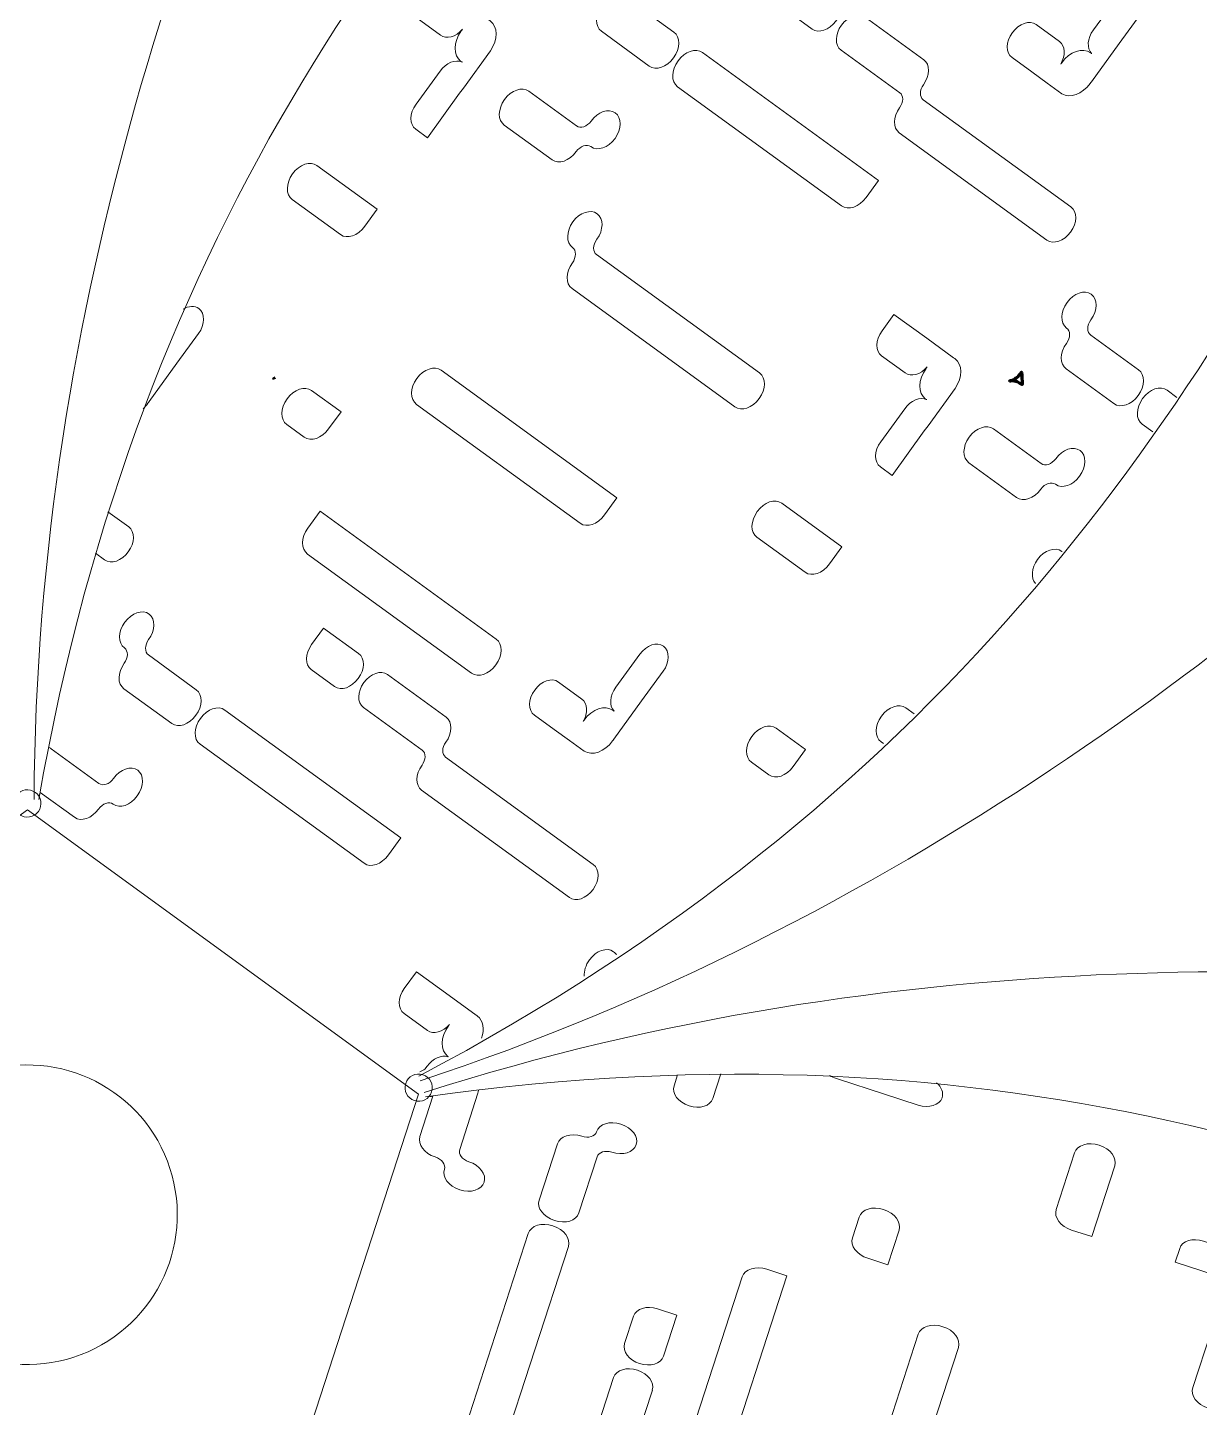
# Model space of a CAD drawing. Header units: inches. Extents: x 70 to 1671, y -1124 to -34.
# Drawn here: x 870.4 to 999.5, y -904.9 to -752.9 of the extents above; entities that cross this region are included whole.
import ezdxf

# ---------------------------------------------------------------- set-up
doc = ezdxf.new("R2010")
doc.units = ezdxf.units.IN
doc.header["$MEASUREMENT"] = 0
doc.layers.add('creasing lines + designs', color=7, linetype='Continuous')
doc.layers.add('red cutouts', color=7, linetype='Continuous')

# ---------------------------------------------------------------- blocks, each defined once
blk = doc.blocks.new('block 27')
at = {"layer": 'creasing lines + designs', "color": 3, "lineweight": 5}
for points, knots in [([(946.73, -868.16), (946.73, -868.16), (945.86, -870.86), (945.86, -870.86), (945.59, -871.7), (944.42, -872.06), (943.23, -871.67), (942.04, -871.29), (941.31, -870.31), (941.58, -869.47), (941.58, -869.47), (941.97, -868.26), (941.97, -868.26)], [0, 0, 0, 0, 1, 1, 1, 2, 2, 2, 3, 3, 3, 4, 4, 4, 4]), ([(970.51, -869.15), (971.04, -869.62), (971.29, -870.23), (971.11, -870.78), (970.84, -871.62), (969.67, -871.98), (968.48, -871.59), (968.48, -871.59), (964.64, -870.34), (964.64, -870.34), (964.64, -870.34), (964.64, -870.34), (964.64, -870.34), (964.64, -870.34), (959.69, -868.74), (959.69, -868.74), (959.61, -868.72), (959.53, -868.7), (959.46, -868.67), (959.19, -868.58), (958.95, -868.47), (958.72, -868.34)], [0, 0, 0, 0, 1, 1, 1, 2, 2, 2, 3, 3, 3, 4, 4, 4, 5, 5, 5, 6, 6, 6, 7, 7, 7, 7]), ([(920.04, -869.95), (920.03, -870.07), (920.01, -870.18), (919.98, -870.29), (919.98, -870.29), (917.97, -876.48), (917.97, -876.48), (917.8, -876.99), (918.25, -877.59), (918.98, -877.83), (920.19, -878.22), (920.94, -879.23), (920.66, -880.09), (920.39, -880.95), (919.19, -881.32), (917.97, -880.92), (916.76, -880.53), (916.01, -879.52), (916.29, -878.67), (916.45, -878.15), (916, -877.55), (915.28, -877.31), (914.06, -876.92), (913.31, -875.91), (913.59, -875.05), (913.59, -875.05), (915.03, -870.61), (915.03, -870.61), (914.92, -870.62), (914.8, -870.64), (914.69, -870.66)], [0, 0, 0, 0, 1, 1, 1, 2, 2, 2, 3, 3, 3, 4, 4, 4, 5, 5, 5, 6, 6, 6, 7, 7, 7, 8, 8, 8, 9, 9, 9, 10, 10, 10, 10]), ([(926.72, -882.06), (926.72, -882.06), (928.73, -875.87), (928.73, -875.87), (929.01, -875.01), (930.21, -874.64), (931.43, -875.03), (932.15, -875.27), (932.87, -875.05), (933.04, -874.53), (933.32, -873.67), (934.51, -873.3), (935.73, -873.7), (936.95, -874.09), (937.7, -875.09), (937.42, -875.95), (937.14, -876.81), (935.94, -877.18), (934.72, -876.79), (933.99, -876.55), (933.28, -876.78), (933.11, -877.29), (933.11, -877.29), (931.1, -883.48), (931.1, -883.48), (930.82, -884.34), (929.63, -884.71), (928.41, -884.31), (927.19, -883.92), (926.44, -882.92), (926.72, -882.06)], [0, 0, 0, 0, 1, 1, 1, 2, 2, 2, 3, 3, 3, 4, 4, 4, 5, 5, 5, 6, 6, 6, 7, 7, 7, 8, 8, 8, 9, 9, 9, 10, 10, 10, 10]), ([(983.68, -883.09), (983.68, -883.09), (985.71, -876.86), (985.71, -876.86), (985.99, -875.99), (987.19, -875.62), (988.42, -876.01), (989.64, -876.41), (990.4, -877.42), (990.12, -878.29), (990.12, -878.29), (987.59, -886.08), (987.59, -886.08), (987.59, -886.08), (985.38, -885.37), (985.38, -885.37), (984.15, -884.97), (983.4, -883.96), (983.68, -883.09)], [0, 0, 0, 0, 1, 1, 1, 2, 2, 2, 3, 3, 3, 4, 4, 4, 5, 5, 5, 6, 6, 6, 6]), ([(966.37, -885.37), (966.37, -885.37), (965.13, -889.19), (965.13, -889.19), (965.13, -889.19), (962.92, -888.47), (962.92, -888.47), (961.7, -888.07), (960.95, -887.06), (961.23, -886.2), (961.23, -886.2), (961.96, -883.94), (961.96, -883.94), (962.24, -883.07), (963.45, -882.7), (964.67, -883.1), (965.9, -883.5), (966.65, -884.51), (966.37, -885.37)], [0, 0, 0, 0, 1, 1, 1, 2, 2, 2, 3, 3, 3, 4, 4, 4, 5, 5, 5, 6, 6, 6, 6]), ([(1011.57, -882.94), (1011.57, -882.94), (1013.71, -883.63), (1013.71, -883.63), (1013.71, -883.63), (1012.34, -887.86), (1012.34, -887.86), (1012.34, -887.86), (1011.2, -891.36), (1011.2, -891.36), (1011.19, -891.42), (1011.18, -891.47), (1011.16, -891.52), (1010.84, -892.52), (1009.46, -892.97), (1008.05, -892.55), (1008.05, -892.55), (1008.04, -892.56), (1008.04, -892.56), (1008.04, -892.56), (1003.21, -891), (1003.21, -891), (1003.21, -891), (1002.53, -890.77), (1002.53, -890.77), (1002.53, -890.77), (996.79, -888.91), (996.79, -888.91), (996.79, -888.91), (997.28, -887.39), (997.28, -887.39), (997.55, -886.55), (998.73, -886.19), (999.91, -886.58), (999.91, -886.58), (1004.2, -887.97), (1004.2, -887.97), (1005.29, -888.32), (1005.99, -889.17), (1005.89, -889.96), (1005.89, -889.96), (1005.9, -889.96), (1005.9, -889.96), (1005.91, -889.91), (1005.91, -889.87), (1005.93, -889.82), (1006.26, -888.8), (1007.7, -888.36), (1009.15, -888.82), (1009.21, -888.85), (1009.27, -888.87), (1009.34, -888.89), (1009.34, -888.89), (1009.34, -888.89), (1009.34, -888.89), (1008.31, -888.45), (1007.7, -887.56), (1007.96, -886.78), (1007.96, -886.78), (1008.94, -883.75), (1008.94, -883.75), (1009.21, -882.91), (1010.38, -882.55), (1011.57, -882.94)], [0, 0, 0, 0, 1, 1, 1, 2, 2, 2, 3, 3, 3, 4, 4, 4, 5, 5, 5, 6, 6, 6, 7, 7, 7, 8, 8, 8, 9, 9, 9, 10, 10, 10, 11, 11, 11, 12, 12, 12, 13, 13, 13, 14, 14, 14, 15, 15, 15, 16, 16, 16, 17, 17, 17, 18, 18, 18, 19, 19, 19, 20, 20, 20, 21, 21, 21, 21]), ([(918.63, -906.96), (918.63, -906.96), (925.53, -885.73), (925.53, -885.73), (925.81, -884.86), (927.02, -884.49), (928.24, -884.89), (929.47, -885.28), (930.22, -886.29), (929.94, -887.16), (929.94, -887.16), (922.53, -909.95), (922.53, -909.95), (922.53, -909.95), (920.33, -909.24), (920.33, -909.24), (919.1, -908.84), (918.35, -907.83), (918.63, -906.96)], [0, 0, 0, 0, 1, 1, 1, 2, 2, 2, 3, 3, 3, 4, 4, 4, 5, 5, 5, 6, 6, 6, 6]), ([(949.1, -890.52), (949.38, -889.65), (950.59, -889.28), (951.81, -889.68), (951.81, -889.68), (954.02, -890.39), (954.02, -890.39), (954.02, -890.39), (946.61, -913.18), (946.61, -913.18), (946.33, -914.05), (945.12, -914.43), (943.9, -914.03), (942.67, -913.63), (941.92, -912.62), (942.2, -911.75), (942.2, -911.75), (949.1, -890.52), (949.1, -890.52)], [0, 0, 0, 0, 1, 1, 1, 2, 2, 2, 3, 3, 3, 4, 4, 4, 5, 5, 5, 6, 6, 6, 6]), ([(937.79, -900.07), (936.6, -899.68), (935.87, -898.71), (936.14, -897.87), (936.14, -897.87), (937.12, -894.85), (937.12, -894.85), (937.4, -894.01), (938.56, -893.65), (939.75, -894.03), (939.75, -894.03), (941.89, -894.73), (941.89, -894.73), (941.89, -894.73), (940.41, -899.25), (940.41, -899.25), (940.14, -900.09), (938.97, -900.45), (937.79, -900.07)], [0, 0, 0, 0, 1, 1, 1, 2, 2, 2, 3, 3, 3, 4, 4, 4, 5, 5, 5, 6, 6, 6, 6]), ([(971.2, -896), (972.43, -896.4), (973.18, -897.41), (972.9, -898.28), (972.9, -898.28), (965.51, -921.02), (965.51, -921.02), (965.51, -921.02), (963.3, -920.31), (963.3, -920.31), (962.08, -919.91), (961.32, -918.9), (961.61, -918.03), (961.61, -918.03), (968.49, -896.84), (968.49, -896.84), (968.77, -895.98), (969.98, -895.6), (971.2, -896)], [0, 0, 0, 0, 1, 1, 1, 2, 2, 2, 3, 3, 3, 4, 4, 4, 5, 5, 5, 6, 6, 6, 6]), ([(1005.1, -897.95), (1005.1, -897.95), (1003.09, -904.13), (1003.09, -904.13), (1002.93, -904.65), (1003.37, -905.25), (1004.1, -905.49), (1005.32, -905.88), (1006.07, -906.89), (1005.79, -907.75), (1005.51, -908.61), (1004.32, -908.98), (1003.1, -908.58), (1001.88, -908.19), (1001.13, -907.18), (1001.41, -906.32), (1001.58, -905.81), (1001.13, -905.21), (1000.4, -904.97), (999.19, -904.57), (998.44, -903.57), (998.72, -902.71), (998.72, -902.71), (1000.73, -896.52), (1000.73, -896.52), (1001.01, -895.66), (1002.2, -895.29), (1003.42, -895.69), (1004.64, -896.08), (1005.38, -897.09), (1005.1, -897.95)], [0, 0, 0, 0, 1, 1, 1, 2, 2, 2, 3, 3, 3, 4, 4, 4, 5, 5, 5, 6, 6, 6, 7, 7, 7, 8, 8, 8, 9, 9, 9, 10, 10, 10, 10]), ([(922.03, -929.64), (922.03, -929.64), (928.25, -910.51), (928.25, -910.51), (928.52, -909.67), (929.69, -909.31), (930.88, -909.7), (931.59, -909.93), (932.29, -909.71), (932.45, -909.21), (932.45, -909.21), (932.46, -909.2), (932.46, -909.2), (932.46, -909.2), (932.46, -909.2), (932.46, -909.2), (932.46, -909.2), (934.92, -901.61), (934.92, -901.61), (935.2, -900.77), (936.36, -900.41), (937.55, -900.79), (938.74, -901.18), (939.47, -902.15), (939.19, -902.99), (939.19, -902.99), (939.19, -903), (939.19, -903), (939.19, -903), (939.2, -903), (939.2, -903), (939.2, -903), (936.73, -910.6), (936.73, -910.6), (936.46, -911.44), (935.29, -911.8), (934.1, -911.41), (933.39, -911.18), (932.69, -911.4), (932.52, -911.9), (932.52, -911.9), (926.31, -931.03), (926.31, -931.03), (926.04, -931.87), (924.87, -932.23), (923.68, -931.84), (922.49, -931.46), (921.76, -930.48), (922.03, -929.64)], [0, 0, 0, 0, 1, 1, 1, 2, 2, 2, 3, 3, 3, 4, 4, 4, 5, 5, 5, 6, 6, 6, 7, 7, 7, 8, 8, 8, 9, 9, 9, 10, 10, 10, 11, 11, 11, 12, 12, 12, 13, 13, 13, 14, 14, 14, 15, 15, 15, 16, 16, 16, 16])]:
    blk.add_open_spline(points, degree=3, knots=knots, dxfattribs=at)
blk = doc.blocks.new('block 28')
at = {"layer": 'creasing lines + designs', "color": 3, "lineweight": 5}
for points, knots in [([(936.36, -745.1), (937.09, -745.63), (937.07, -746.89), (936.32, -747.92), (935.87, -748.54), (935.86, -749.29), (936.3, -749.61), (936.3, -749.61), (941.56, -753.43), (941.56, -753.43), (942.29, -753.96), (942.28, -755.22), (941.53, -756.25), (940.77, -757.29), (939.59, -757.69), (938.86, -757.16), (938.86, -757.16), (933.59, -753.33), (933.59, -753.33), (932.86, -752.8), (932.88, -751.55), (933.63, -750.51), (934.08, -749.9), (934.09, -749.14), (933.65, -748.82), (932.92, -748.29), (932.94, -747.04), (933.69, -746.01), (934.44, -744.97), (935.63, -744.57), (936.36, -745.1)], [0, 0, 0, 0, 1, 1, 1, 2, 2, 2, 3, 3, 3, 4, 4, 4, 5, 5, 5, 6, 6, 6, 7, 7, 7, 8, 8, 8, 9, 9, 9, 10, 10, 10, 10]), ([(913.3, -749.15), (913.3, -749.15), (914.63, -747.32), (914.63, -747.32), (914.63, -747.32), (918.23, -749.94), (918.23, -749.94), (918.23, -749.94), (921.2, -752.1), (921.2, -752.1), (921.25, -752.13), (921.3, -752.16), (921.34, -752.19), (922.19, -752.81), (922.19, -754.26), (921.36, -755.47), (921.36, -755.47), (921.37, -755.48), (921.37, -755.48), (921.37, -755.48), (918.38, -759.58), (918.38, -759.58), (918.38, -759.58), (917.96, -760.16), (917.96, -760.16), (917.96, -760.16), (914.41, -765.05), (914.41, -765.05), (914.41, -765.05), (913.13, -764.12), (913.13, -764.12), (912.41, -763.6), (912.43, -762.37), (913.16, -761.36), (913.16, -761.36), (915.81, -757.71), (915.81, -757.71), (916.48, -756.79), (917.51, -756.38), (918.23, -756.72), (918.23, -756.72), (918.23, -756.71), (918.23, -756.71), (918.19, -756.69), (918.15, -756.67), (918.11, -756.64), (917.24, -756.01), (917.26, -754.5), (918.15, -753.27), (918.19, -753.22), (918.24, -753.16), (918.28, -753.11), (918.28, -753.11), (918.28, -753.11), (918.28, -753.11), (917.54, -753.95), (916.5, -754.25), (915.84, -753.77), (915.84, -753.77), (913.27, -751.9), (913.27, -751.9), (912.55, -751.38), (912.57, -750.16), (913.3, -749.15)], [0, 0, 0, 0, 1, 1, 1, 2, 2, 2, 3, 3, 3, 4, 4, 4, 5, 5, 5, 6, 6, 6, 7, 7, 7, 8, 8, 8, 9, 9, 9, 10, 10, 10, 11, 11, 11, 12, 12, 12, 13, 13, 13, 14, 14, 14, 15, 15, 15, 16, 16, 16, 17, 17, 17, 18, 18, 18, 19, 19, 19, 20, 20, 20, 21, 21, 21, 21]), ([(956.8, -753.08), (956.8, -753.08), (954.24, -751.22), (954.24, -751.22), (953.52, -750.7), (953.54, -749.48), (954.27, -748.47), (954.27, -748.47), (955.59, -746.65), (955.59, -746.65), (955.59, -746.65), (959.44, -749.45), (959.44, -749.45), (960.16, -749.97), (960.14, -751.19), (959.41, -752.2), (958.67, -753.21), (957.52, -753.6), (956.8, -753.08)], [0, 0, 0, 0, 1, 1, 1, 2, 2, 2, 3, 3, 3, 4, 4, 4, 5, 5, 5, 6, 6, 6, 6]), ([(984.03, -754.46), (984.69, -754.93), (984.73, -756), (984.17, -756.95), (984.17, -756.95), (984.17, -756.95), (984.17, -756.95), (984.2, -756.9), (984.24, -756.84), (984.28, -756.79), (985.17, -755.56), (986.6, -755.07), (987.47, -755.71), (987.51, -755.73), (987.54, -755.77), (987.58, -755.8), (987.58, -755.8), (987.58, -755.79), (987.58, -755.79), (987.03, -755.22), (987.09, -754.1), (987.77, -753.17), (987.77, -753.17), (990.42, -749.53), (990.42, -749.53), (991.15, -748.51), (992.31, -748.12), (993.03, -748.64), (993.74, -749.16), (993.73, -750.38), (992.99, -751.4), (992.99, -751.4), (990.62, -754.67), (990.62, -754.67), (990.62, -754.67), (990.62, -754.67), (990.62, -754.67), (990.62, -754.67), (987.56, -758.88), (987.56, -758.88), (987.52, -758.94), (987.47, -759.01), (987.43, -759.07), (986.55, -760.27), (985.17, -760.76), (984.3, -760.2), (984.3, -760.2), (984.29, -760.21), (984.29, -760.21), (984.29, -760.21), (982.67, -759.04), (982.67, -759.04), (982.67, -759.04), (980.98, -757.8), (980.98, -757.8), (980.98, -757.8), (978.81, -756.23), (978.81, -756.23), (978.09, -755.71), (978.11, -754.49), (978.85, -753.47), (979.58, -752.46), (980.74, -752.07), (981.46, -752.59), (981.46, -752.59), (984.03, -754.46), (984.03, -754.46)], [0, 0, 0, 0, 1, 1, 1, 2, 2, 2, 3, 3, 3, 4, 4, 4, 5, 5, 5, 6, 6, 6, 7, 7, 7, 8, 8, 8, 9, 9, 9, 10, 10, 10, 11, 11, 11, 12, 12, 12, 13, 13, 13, 14, 14, 14, 15, 15, 15, 16, 16, 16, 17, 17, 17, 18, 18, 18, 19, 19, 19, 20, 20, 20, 21, 21, 21, 22, 22, 22, 22]), ([(982.66, -776.32), (982.66, -776.32), (966.39, -764.5), (966.39, -764.5), (965.68, -763.98), (965.69, -762.76), (966.43, -761.75), (966.87, -761.14), (966.88, -760.41), (966.45, -760.1), (966.45, -760.1), (966.45, -760.09), (966.45, -760.09), (966.45, -760.09), (966.45, -760.09), (966.45, -760.09), (966.45, -760.09), (959.98, -755.4), (959.98, -755.4), (959.27, -754.88), (959.29, -753.66), (960.02, -752.65), (960.75, -751.64), (961.91, -751.25), (962.62, -751.77), (962.62, -751.77), (962.63, -751.77), (962.63, -751.77), (962.63, -751.77), (962.63, -751.76), (962.63, -751.76), (962.63, -751.76), (969.09, -756.46), (969.09, -756.46), (969.81, -756.98), (969.79, -758.2), (969.05, -759.21), (968.61, -759.82), (968.61, -760.55), (969.03, -760.86), (969.03, -760.86), (985.3, -772.68), (985.3, -772.68), (986.02, -773.2), (986, -774.43), (985.27, -775.44), (984.53, -776.44), (983.37, -776.84), (982.66, -776.32)], [0, 0, 0, 0, 1, 1, 1, 2, 2, 2, 3, 3, 3, 4, 4, 4, 5, 5, 5, 6, 6, 6, 7, 7, 7, 8, 8, 8, 9, 9, 9, 10, 10, 10, 11, 11, 11, 12, 12, 12, 13, 13, 13, 14, 14, 14, 15, 15, 15, 16, 16, 16, 16]), ([(960.04, -772.55), (960.04, -772.55), (941.98, -759.43), (941.98, -759.43), (941.24, -758.89), (941.26, -757.63), (942.02, -756.59), (942.77, -755.54), (943.97, -755.14), (944.71, -755.67), (944.71, -755.67), (964.09, -769.76), (964.09, -769.76), (964.09, -769.76), (962.73, -771.64), (962.73, -771.64), (961.97, -772.68), (960.78, -773.08), (960.04, -772.55)], [0, 0, 0, 0, 1, 1, 1, 2, 2, 2, 3, 3, 3, 4, 4, 4, 5, 5, 5, 6, 6, 6, 6]), ([(925.58, -759.94), (925.58, -759.94), (930.84, -763.76), (930.84, -763.76), (931.28, -764.08), (931.99, -763.84), (932.44, -763.22), (933.19, -762.18), (934.38, -761.78), (935.11, -762.31), (935.84, -762.84), (935.83, -764.09), (935.08, -765.13), (934.32, -766.16), (933.14, -766.57), (932.41, -766.03), (931.97, -765.72), (931.26, -765.96), (930.81, -766.58), (930.05, -767.61), (928.87, -768.01), (928.14, -767.48), (928.14, -767.48), (922.87, -763.66), (922.87, -763.66), (922.14, -763.13), (922.16, -761.88), (922.91, -760.84), (923.66, -759.81), (924.85, -759.4), (925.58, -759.94)], [0, 0, 0, 0, 1, 1, 1, 2, 2, 2, 3, 3, 3, 4, 4, 4, 5, 5, 5, 6, 6, 6, 7, 7, 7, 8, 8, 8, 9, 9, 9, 10, 10, 10, 10]), ([(904.83, -775.72), (904.83, -775.72), (899.53, -771.87), (899.53, -771.87), (898.79, -771.33), (898.81, -770.07), (899.56, -769.03), (900.32, -767.98), (901.52, -767.58), (902.25, -768.11), (902.25, -768.11), (908.88, -772.93), (908.88, -772.93), (908.88, -772.93), (907.52, -774.81), (907.52, -774.81), (906.76, -775.85), (905.57, -776.25), (904.83, -775.72)], [0, 0, 0, 0, 1, 1, 1, 2, 2, 2, 3, 3, 3, 4, 4, 4, 5, 5, 5, 6, 6, 6, 6]), ([(948.29, -794.69), (948.29, -794.69), (930.35, -781.65), (930.35, -781.65), (929.61, -781.12), (929.63, -779.87), (930.38, -778.83), (930.83, -778.21), (930.84, -777.46), (930.4, -777.14), (929.67, -776.61), (929.69, -775.36), (930.44, -774.32), (931.19, -773.29), (932.38, -772.89), (933.11, -773.42), (933.84, -773.95), (933.83, -775.2), (933.07, -776.24), (932.62, -776.86), (932.61, -777.61), (933.05, -777.93), (933.05, -777.93), (951, -790.96), (951, -790.96), (951.73, -791.5), (951.71, -792.75), (950.96, -793.78), (950.21, -794.82), (949.02, -795.22), (948.29, -794.69)], [0, 0, 0, 0, 1, 1, 1, 2, 2, 2, 3, 3, 3, 4, 4, 4, 5, 5, 5, 6, 6, 6, 7, 7, 7, 8, 8, 8, 9, 9, 9, 10, 10, 10, 10]), ([(987.54, -782.29), (988.27, -782.82), (988.26, -784.07), (987.5, -785.11), (987.05, -785.73), (987.04, -786.48), (987.48, -786.8), (987.48, -786.8), (992.75, -790.62), (992.75, -790.62), (993.48, -791.15), (993.46, -792.4), (992.71, -793.44), (991.96, -794.47), (990.77, -794.87), (990.04, -794.34), (990.04, -794.34), (984.78, -790.52), (984.78, -790.52), (984.05, -789.99), (984.06, -788.74), (984.81, -787.7), (985.26, -787.08), (985.27, -786.33), (984.83, -786.01), (984.1, -785.48), (984.12, -784.23), (984.87, -783.19), (985.62, -782.16), (986.81, -781.76), (987.54, -782.29)], [0, 0, 0, 0, 1, 1, 1, 2, 2, 2, 3, 3, 3, 4, 4, 4, 5, 5, 5, 6, 6, 6, 7, 7, 7, 8, 8, 8, 9, 9, 9, 10, 10, 10, 10]), ([(887.51, -783.94), (888.11, -783.58), (888.77, -783.53), (889.23, -783.87), (889.95, -784.39), (889.93, -785.61), (889.2, -786.62), (889.2, -786.62), (886.82, -789.89), (886.82, -789.89), (886.82, -789.89), (886.82, -789.89), (886.82, -789.89), (886.82, -789.89), (883.76, -794.1), (883.76, -794.1), (883.72, -794.17), (883.68, -794.24), (883.63, -794.3), (883.47, -794.53), (883.29, -794.73), (883.09, -794.9)], [0, 0, 0, 0, 1, 1, 1, 2, 2, 2, 3, 3, 3, 4, 4, 4, 5, 5, 5, 6, 6, 6, 7, 7, 7, 7]), ([(965.6, -802.24), (965.6, -802.24), (964.31, -801.3), (964.31, -801.3), (963.59, -800.78), (963.61, -799.56), (964.35, -798.54), (964.35, -798.54), (966.99, -794.9), (966.99, -794.9), (967.67, -793.97), (968.69, -793.57), (969.41, -793.9), (969.41, -793.9), (969.41, -793.9), (969.41, -793.9), (969.37, -793.88), (969.33, -793.86), (969.29, -793.83), (968.42, -793.2), (968.44, -791.69), (969.34, -790.46), (969.38, -790.4), (969.42, -790.35), (969.46, -790.3), (969.46, -790.3), (969.46, -790.3), (969.46, -790.3), (968.72, -791.14), (967.69, -791.44), (967.03, -790.96), (967.03, -790.96), (964.45, -789.09), (964.45, -789.09), (963.74, -788.57), (963.75, -787.34), (964.49, -786.33), (964.49, -786.33), (965.81, -784.51), (965.81, -784.51), (965.81, -784.51), (969.41, -787.13), (969.41, -787.13), (969.41, -787.13), (972.38, -789.29), (972.38, -789.29), (972.43, -789.31), (972.48, -789.34), (972.53, -789.38), (973.38, -789.99), (973.37, -791.44), (972.54, -792.66), (972.54, -792.66), (972.55, -792.67), (972.55, -792.67), (972.55, -792.67), (969.57, -796.77), (969.57, -796.77), (969.57, -796.77), (969.15, -797.35), (969.15, -797.35), (969.15, -797.35), (965.6, -802.24), (965.6, -802.24)], [0, 0, 0, 0, 1, 1, 1, 2, 2, 2, 3, 3, 3, 4, 4, 4, 5, 5, 5, 6, 6, 6, 7, 7, 7, 8, 8, 8, 9, 9, 9, 10, 10, 10, 11, 11, 11, 12, 12, 12, 13, 13, 13, 14, 14, 14, 15, 15, 15, 16, 16, 16, 17, 17, 17, 18, 18, 18, 19, 19, 19, 20, 20, 20, 21, 21, 21, 21]), ([(913.25, -791.58), (914.01, -790.54), (915.21, -790.13), (915.94, -790.67), (915.94, -790.67), (935.29, -804.72), (935.29, -804.72), (935.29, -804.72), (933.93, -806.6), (933.93, -806.6), (933.17, -807.64), (931.98, -808.05), (931.24, -807.51), (931.24, -807.51), (913.22, -794.42), (913.22, -794.42), (912.48, -793.88), (912.5, -792.62), (913.25, -791.58)], [0, 0, 0, 0, 1, 1, 1, 2, 2, 2, 3, 3, 3, 4, 4, 4, 5, 5, 5, 6, 6, 6, 6]), ([(901.65, -792.89), (901.65, -792.89), (904.9, -795.25), (904.9, -795.25), (904.9, -795.25), (903.53, -797.12), (903.53, -797.12), (902.78, -798.16), (901.58, -798.57), (900.85, -798.03), (900.85, -798.03), (898.93, -796.64), (898.93, -796.64), (898.19, -796.1), (898.21, -794.84), (898.96, -793.8), (899.72, -792.76), (900.92, -792.35), (901.65, -792.89)], [0, 0, 0, 0, 1, 1, 1, 2, 2, 2, 3, 3, 3, 4, 4, 4, 5, 5, 5, 6, 6, 6, 6]), ([(994.33, -797.46), (994.33, -797.46), (993.16, -796.61), (993.16, -796.61), (992.43, -796.08), (992.44, -794.82), (993.2, -793.77), (993.96, -792.73), (995.15, -792.33), (995.89, -792.86), (995.89, -792.86), (996.97, -793.65), (996.97, -793.65)], [0, 0, 0, 0, 1, 1, 1, 2, 2, 2, 3, 3, 3, 4, 4, 4, 4]), ([(976.76, -797.12), (976.76, -797.12), (982.03, -800.95), (982.03, -800.95), (982.46, -801.26), (983.18, -801.02), (983.63, -800.4), (984.38, -799.37), (985.56, -798.97), (986.3, -799.5), (987.03, -800.03), (987.01, -801.28), (986.26, -802.32), (985.51, -803.35), (984.32, -803.75), (983.59, -803.22), (983.15, -802.9), (982.44, -803.14), (981.99, -803.76), (981.24, -804.8), (980.05, -805.2), (979.32, -804.67), (979.32, -804.67), (974.06, -800.85), (974.06, -800.85), (973.33, -800.31), (973.34, -799.06), (974.09, -798.03), (974.85, -796.99), (976.03, -796.59), (976.76, -797.12)], [0, 0, 0, 0, 1, 1, 1, 2, 2, 2, 3, 3, 3, 4, 4, 4, 5, 5, 5, 6, 6, 6, 7, 7, 7, 8, 8, 8, 9, 9, 9, 10, 10, 10, 10]), ([(956.02, -812.91), (956.02, -812.91), (950.71, -809.05), (950.71, -809.05), (949.97, -808.52), (949.99, -807.26), (950.75, -806.21), (951.51, -805.17), (952.7, -804.76), (953.44, -805.3), (953.44, -805.3), (960.07, -810.12), (960.07, -810.12), (960.07, -810.12), (958.7, -811.99), (958.7, -811.99), (957.95, -813.04), (956.75, -813.44), (956.02, -812.91)], [0, 0, 0, 0, 1, 1, 1, 2, 2, 2, 3, 3, 3, 4, 4, 4, 5, 5, 5, 6, 6, 6, 6]), ([(879.22, -806.24), (879.22, -806.24), (881.51, -807.91), (881.51, -807.91), (882.22, -808.43), (882.21, -809.65), (881.47, -810.66), (880.74, -811.67), (879.58, -812.06), (878.86, -811.55), (878.86, -811.55), (877.84, -810.8), (877.84, -810.8)], [0, 0, 0, 0, 1, 1, 1, 2, 2, 2, 3, 3, 3, 4, 4, 4, 4]), ([(901.21, -810.9), (900.47, -810.37), (900.49, -809.11), (901.24, -808.06), (901.24, -808.06), (902.61, -806.19), (902.61, -806.19), (902.61, -806.19), (922, -820.28), (922, -820.28), (922.73, -820.81), (922.72, -822.07), (921.96, -823.11), (921.2, -824.16), (920.01, -824.56), (919.27, -824.03), (919.27, -824.03), (901.21, -810.9), (901.21, -810.9)], [0, 0, 0, 0, 1, 1, 1, 2, 2, 2, 3, 3, 3, 4, 4, 4, 5, 5, 5, 6, 6, 6, 6]), ([(981.4, -814.15), (980.87, -813.55), (980.95, -812.45), (981.62, -811.51), (982.38, -810.48), (983.56, -810.07), (984.29, -810.61), (984.31, -810.61), (984.32, -810.63), (984.33, -810.63)], [0, 0, 0, 0, 1, 1, 1, 2, 2, 2, 3, 3, 3, 3]), ([(886.25, -829.57), (886.25, -829.57), (880.98, -825.74), (880.98, -825.74), (880.25, -825.21), (880.27, -823.96), (881.02, -822.93), (881.47, -822.31), (881.48, -821.56), (881.04, -821.24), (880.31, -820.71), (880.32, -819.45), (881.08, -818.42), (881.83, -817.39), (883.01, -816.98), (883.75, -817.51), (884.48, -818.05), (884.46, -819.3), (883.71, -820.33), (883.26, -820.95), (883.25, -821.7), (883.69, -822.02), (883.69, -822.02), (888.95, -825.85), (888.95, -825.85), (889.68, -826.38), (889.67, -827.63), (888.91, -828.66), (888.16, -829.7), (886.98, -830.1), (886.25, -829.57)], [0, 0, 0, 0, 1, 1, 1, 2, 2, 2, 3, 3, 3, 4, 4, 4, 5, 5, 5, 6, 6, 6, 7, 7, 7, 8, 8, 8, 9, 9, 9, 10, 10, 10, 10]), ([(906.8, -824.61), (906.06, -825.62), (904.91, -826.01), (904.19, -825.5), (904.19, -825.5), (901.62, -823.63), (901.62, -823.63), (900.91, -823.11), (900.93, -821.89), (901.66, -820.88), (901.66, -820.88), (902.98, -819.06), (902.98, -819.06), (902.98, -819.06), (906.83, -821.86), (906.83, -821.86), (907.55, -822.38), (907.53, -823.6), (906.8, -824.61)], [0, 0, 0, 0, 1, 1, 1, 2, 2, 2, 3, 3, 3, 4, 4, 4, 5, 5, 5, 6, 6, 6, 6]), ([(931.67, -829.2), (932.56, -827.97), (933.99, -827.49), (934.86, -828.12), (934.9, -828.15), (934.93, -828.18), (934.97, -828.21), (934.97, -828.21), (934.97, -828.21), (934.97, -828.21), (934.42, -827.63), (934.48, -826.52), (935.16, -825.58), (935.16, -825.58), (937.81, -821.94), (937.81, -821.94), (938.54, -820.93), (939.7, -820.53), (940.42, -821.05), (941.13, -821.57), (941.12, -822.8), (940.38, -823.81), (940.38, -823.81), (938.01, -827.08), (938.01, -827.08), (938.01, -827.08), (938.01, -827.08), (938.01, -827.08), (938.01, -827.08), (934.95, -831.29), (934.95, -831.29), (934.91, -831.36), (934.86, -831.42), (934.81, -831.49), (933.94, -832.69), (932.56, -833.17), (931.69, -832.61), (931.69, -832.61), (931.68, -832.62), (931.68, -832.62), (931.68, -832.62), (930.06, -831.45), (930.06, -831.45), (930.06, -831.45), (928.36, -830.22), (928.36, -830.22), (928.36, -830.22), (926.2, -828.64), (926.2, -828.64), (925.48, -828.12), (925.5, -826.9), (926.23, -825.89), (926.97, -824.87), (928.13, -824.48), (928.85, -825), (928.85, -825), (931.42, -826.87), (931.42, -826.87), (932.07, -827.35), (932.12, -828.41), (931.56, -829.36), (931.56, -829.36), (931.56, -829.36), (931.56, -829.36), (931.59, -829.31), (931.63, -829.25), (931.67, -829.2)], [0, 0, 0, 0, 1, 1, 1, 2, 2, 2, 3, 3, 3, 4, 4, 4, 5, 5, 5, 6, 6, 6, 7, 7, 7, 8, 8, 8, 9, 9, 9, 10, 10, 10, 11, 11, 11, 12, 12, 12, 13, 13, 13, 14, 14, 14, 15, 15, 15, 16, 16, 16, 17, 17, 17, 18, 18, 18, 19, 19, 19, 20, 20, 20, 21, 21, 21, 22, 22, 22, 22]), ([(930.05, -848.73), (930.05, -848.73), (913.78, -836.91), (913.78, -836.91), (913.07, -836.39), (913.08, -835.17), (913.82, -834.16), (914.26, -833.56), (914.27, -832.82), (913.84, -832.51), (913.84, -832.51), (913.84, -832.5), (913.84, -832.5), (913.84, -832.5), (913.83, -832.51), (913.83, -832.51), (913.83, -832.51), (907.37, -827.81), (907.37, -827.81), (906.66, -827.29), (906.68, -826.07), (907.41, -825.06), (908.14, -824.05), (909.3, -823.66), (910.01, -824.18), (910.01, -824.18), (910.02, -824.18), (910.02, -824.18), (910.02, -824.18), (910.01, -824.18), (910.01, -824.18), (910.01, -824.18), (916.48, -828.87), (916.48, -828.87), (917.19, -829.39), (917.18, -830.61), (916.44, -831.63), (916, -832.23), (915.99, -832.97), (916.42, -833.28), (916.42, -833.28), (932.69, -845.1), (932.69, -845.1), (933.41, -845.61), (933.39, -846.84), (932.66, -847.85), (931.92, -848.86), (930.76, -849.25), (930.05, -848.73)], [0, 0, 0, 0, 1, 1, 1, 2, 2, 2, 3, 3, 3, 4, 4, 4, 5, 5, 5, 6, 6, 6, 7, 7, 7, 8, 8, 8, 9, 9, 9, 10, 10, 10, 11, 11, 11, 12, 12, 12, 13, 13, 13, 14, 14, 14, 15, 15, 15, 16, 16, 16, 16]), ([(907.43, -844.96), (907.43, -844.96), (889.37, -831.84), (889.37, -831.84), (888.63, -831.3), (888.65, -830.04), (889.41, -829), (890.16, -827.96), (891.36, -827.55), (892.1, -828.09), (892.1, -828.09), (911.48, -842.17), (911.48, -842.17), (911.48, -842.17), (910.12, -844.05), (910.12, -844.05), (909.36, -845.09), (908.17, -845.5), (907.43, -844.96)], [0, 0, 0, 0, 1, 1, 1, 2, 2, 2, 3, 3, 3, 4, 4, 4, 5, 5, 5, 6, 6, 6, 6]), ([(964.64, -831.78), (964.64, -831.78), (964.4, -831.6), (964.4, -831.6), (963.66, -831.07), (963.68, -829.81), (964.44, -828.76), (965.19, -827.72), (966.39, -827.32), (967.13, -827.85), (967.13, -827.85), (968.04, -828.52), (968.04, -828.52)], [0, 0, 0, 0, 1, 1, 1, 2, 2, 2, 3, 3, 3, 4, 4, 4, 4]), ([(952.84, -830.08), (952.84, -830.08), (956.08, -832.43), (956.08, -832.43), (956.08, -832.43), (954.72, -834.31), (954.72, -834.31), (953.96, -835.35), (952.77, -835.76), (952.03, -835.22), (952.03, -835.22), (950.11, -833.83), (950.11, -833.83), (949.37, -833.29), (949.39, -832.03), (950.15, -830.99), (950.9, -829.95), (952.1, -829.54), (952.84, -830.08)], [0, 0, 0, 0, 1, 1, 1, 2, 2, 2, 3, 3, 3, 4, 4, 4, 5, 5, 5, 6, 6, 6, 6]), ([(872.67, -832.19), (872.77, -832.23), (872.88, -832.28), (872.97, -832.35), (872.97, -832.35), (878.23, -836.17), (878.23, -836.17), (878.67, -836.49), (879.38, -836.25), (879.83, -835.63), (880.58, -834.59), (881.77, -834.19), (882.5, -834.72), (883.23, -835.25), (883.22, -836.51), (882.46, -837.54), (881.71, -838.58), (880.53, -838.98), (879.8, -838.45), (879.36, -838.13), (878.65, -838.37), (878.19, -838.99), (877.44, -840.02), (876.26, -840.43), (875.53, -839.9), (875.53, -839.9), (871.75, -837.15), (871.75, -837.15), (871.73, -837.26), (871.7, -837.38), (871.68, -837.49)], [0, 0, 0, 0, 1, 1, 1, 2, 2, 2, 3, 3, 3, 4, 4, 4, 5, 5, 5, 6, 6, 6, 7, 7, 7, 8, 8, 8, 9, 9, 9, 10, 10, 10, 10]), ([(931.69, -857.39), (931.65, -856.84), (931.84, -856.19), (932.26, -855.61), (933.01, -854.57), (934.2, -854.17), (934.93, -854.7), (935.06, -854.8), (935.17, -854.92), (935.26, -855.06)], [0, 0, 0, 0, 1, 1, 1, 2, 2, 2, 3, 3, 3, 3]), ([(913.59, -867.94), (913.78, -867.84), (913.96, -867.75), (914.14, -867.65), (914.14, -867.65), (914.38, -867.31), (914.38, -867.31), (915.02, -866.44), (915.97, -866.03), (916.68, -866.28), (916.69, -866.27), (916.7, -866.27), (916.71, -866.26), (916.7, -866.25), (916.69, -866.25), (916.68, -866.24), (915.81, -865.61), (915.83, -864.1), (916.73, -862.87), (916.77, -862.82), (916.81, -862.76), (916.85, -862.71), (916.85, -862.71), (916.85, -862.71), (916.85, -862.71), (916.11, -863.55), (915.08, -863.85), (914.42, -863.37), (914.42, -863.37), (911.84, -861.5), (911.84, -861.5), (911.12, -860.98), (911.14, -859.76), (911.87, -858.75), (911.87, -858.75), (913.2, -856.92), (913.2, -856.92), (913.2, -856.92), (916.8, -859.54), (916.8, -859.54), (916.8, -859.54), (919.77, -861.7), (919.77, -861.7), (919.82, -861.73), (919.87, -861.76), (919.92, -861.79), (920.57, -862.27), (920.72, -863.24), (920.37, -864.22)], [0, 0, 0, 0, 1, 1, 1, 2, 2, 2, 3, 3, 3, 4, 4, 4, 5, 5, 5, 6, 6, 6, 7, 7, 7, 8, 8, 8, 9, 9, 9, 10, 10, 10, 11, 11, 11, 12, 12, 12, 13, 13, 13, 14, 14, 14, 15, 15, 15, 16, 16, 16, 16])]:
    blk.add_open_spline(points, degree=3, knots=knots, dxfattribs=at)

msp = doc.modelspace()

# ---------------------------------------------------------------- linework, layer by layer
at = {"layer": 'creasing lines + designs', "color": 3, "lineweight": 5}
msp.add_lwpolyline([(827.27, -870.38), (870.36, -839.08), (913.44, -870.38), (896.98, -921.03), (843.73, -921.03), (827.27, -870.38)], dxfattribs=at)
for points in [[(871.08, -837.95), (871.34, -783.17), (889.04, -734.43), (906, -700.25)], [(871.6, -837.94), (882.69, -774.76), (912.88, -735.54), (946.3, -702.78)], [(1019.09, -755.74), (998.21, -797.62), (970.19, -838.42), (913.48, -868.41)], [(913.63, -868.91), (965.67, -851.8), (1006.6, -819.96), (1033.9, -793.3)], [(914.05, -870.21), (966.23, -853.51), (1018.05, -855.26), (1055.8, -860.81)], [(1065.86, -899.91), (1024.37, -878.27), (977.74, -861.69), (914.22, -870.7)]]:
    msp.add_open_spline(points, degree=3, dxfattribs=at)
at = {"layer": 'creasing lines + designs', "color": 3, "lineweight": 70}
msp.add_open_spline([(897.42, -791.44), (897.46, -791.51), (897.5, -791.59), (897.54, -791.66)], degree=3, dxfattribs=at)
msp.add_open_spline([(978.55, -791.85), (978.61, -791.84), (978.68, -791.84), (978.74, -791.84), (979.17, -791.84), (979.57, -791.98), (979.93, -792.24), (979.91, -791.78), (979.88, -791.32), (979.86, -790.86), (979.53, -791.38), (979.07, -791.74), (978.55, -791.85), (978.55, -791.85), (978.55, -791.85), (978.55, -791.85)], degree=3, knots=[0, 0, 0, 0, 1, 1, 1, 2, 2, 2, 3, 3, 3, 4, 4, 4, 5, 5, 5, 5], dxfattribs=at)
at = {"layer": 'red cutouts', "color": 1, "lineweight": 5}
for points, knots in [([(633.65, -922.96), (633.65, -922.96), (633.6, -922.17), (633.6, -922.17), (634.19, -931.35), (636.54, -941.72), (641.07, -955.89), (641.07, -955.89), (641.77, -957.92), (641.77, -957.92), (641.77, -957.92), (642.4, -959.97), (642.4, -959.97), (646.92, -973.68), (651.01, -983.3), (655.74, -990.97), (664, -1004.35), (674.21, -1011.78), (692.09, -1024.65), (693.57, -1025.72), (695.11, -1026.82), (696.7, -1027.97), (696.7, -1027.97), (696.7, -1027.97), (696.7, -1027.97), (696.7, -1027.97), (696.7, -1027.97), (696.7, -1027.97), (696.7, -1027.97), (716.92, -1094.89), (716.92, -1094.89), (716.92, -1094.89), (786.77, -1093.42), (786.77, -1093.42), (786.77, -1093.42), (786.77, -1093.42), (786.77, -1093.42), (786.77, -1093.42), (786.77, -1093.42), (786.77, -1093.42), (788.35, -1094.57), (789.88, -1095.69), (791.35, -1096.77), (809.12, -1109.81), (819.34, -1117.22), (834.61, -1120.94), (843.37, -1123.07), (853.78, -1123.99), (868.22, -1124.05), (868.22, -1124.05), (870.37, -1124.02), (870.37, -1124.02), (870.37, -1124.02), (872.51, -1124.05), (872.51, -1124.05), (886.95, -1123.99), (897.36, -1123.07), (906.12, -1120.94), (921.39, -1117.22), (931.61, -1109.81), (949.38, -1096.77), (950.85, -1095.69), (952.38, -1094.57), (953.96, -1093.42), (953.96, -1093.42), (953.96, -1093.42), (953.96, -1093.42), (953.96, -1093.42), (953.94, -1093.43), (953.94, -1093.43), (953.94, -1093.43), (1023.82, -1094.89), (1023.82, -1094.89), (1023.82, -1094.89), (1044.01, -1028), (1044.01, -1028), (1044.01, -1028), (1043.98, -1028.03), (1043.98, -1028.03), (1043.98, -1028.03), (1043.98, -1028.03), (1043.98, -1028.03), (1045.58, -1026.88), (1047.11, -1025.77), (1048.59, -1024.71), (1066.48, -1011.84), (1076.7, -1004.41), (1084.96, -991.04), (1089.69, -983.37), (1093.78, -973.75), (1098.31, -960.04), (1098.31, -960.04), (1098.94, -957.99), (1098.94, -957.99), (1098.94, -957.99), (1099.63, -955.96), (1099.63, -955.96), (1104.04, -942.21), (1106.39, -932.02), (1107.07, -923.04), (1108.25, -907.36), (1104.36, -895.35), (1097.46, -874.42), (1096.89, -872.69), (1096.3, -870.89), (1095.68, -869.03), (1095.68, -869.03), (1095.68, -869.03), (1095.68, -869.03), (1095.68, -869.03), (1118.64, -803.01), (1118.64, -803.01), (1118.64, -803.01), (1061.36, -763.24), (1061.36, -763.24), (1061.36, -763.24), (1061.36, -763.24), (1061.36, -763.24), (1060.76, -761.37), (1060.19, -759.57), (1059.63, -757.83), (1052.93, -736.84), (1049.03, -724.83), (1038.87, -712.83), (1033.04, -705.96), (1025.16, -699.09), (1013.52, -690.54), (1013.52, -690.54), (1011.77, -689.31), (1011.77, -689.31), (1011.77, -689.31), (1010.05, -688.02), (1010.05, -688.02), (998.34, -679.58), (989.38, -674.19), (981.05, -670.77), (966.51, -664.79), (953.88, -664.77), (931.85, -664.86), (930.02, -664.86), (928.13, -664.87), (926.17, -664.88), (926.17, -664.88), (926.17, -664.88), (926.17, -664.88), (926.17, -664.88), (870.45, -622.62), (870.45, -622.62), (870.45, -622.62), (814.72, -664.84), (814.72, -664.84), (814.72, -664.84), (814.72, -664.84), (814.72, -664.84), (814.72, -664.84), (814.72, -664.84), (814.72, -664.84), (812.76, -664.83), (810.86, -664.82), (809.04, -664.81), (787, -664.71), (774.38, -664.72), (759.83, -670.69), (751.5, -674.11), (742.54, -679.49), (730.81, -687.92), (730.81, -687.92), (729.1, -689.21), (729.1, -689.21), (729.1, -689.21), (727.34, -690.44), (727.34, -690.44), (715.7, -698.99), (707.81, -705.85), (701.98, -712.71), (691.81, -724.7), (687.9, -736.71), (681.18, -757.7), (680.63, -759.44), (680.05, -761.24), (679.45, -763.11), (679.45, -763.11), (679.45, -763.11), (679.45, -763.11), (679.45, -763.11), (679.47, -763.08), (679.47, -763.08), (679.47, -763.08), (622.08, -802.98), (622.08, -802.98), (622.08, -802.98), (645.06, -868.97), (645.06, -868.97), (645.06, -868.97), (645.05, -868.95), (645.05, -868.95), (645.05, -868.95), (645.05, -868.95), (645.05, -868.95), (644.44, -870.82), (643.84, -872.61), (643.27, -874.35), (636.48, -894.92), (632.6, -906.88), (633.6, -922.17)], [0, 0, 0, 0, 1, 1, 1, 2, 2, 2, 3, 3, 3, 4, 4, 4, 5, 5, 5, 6, 6, 6, 7, 7, 7, 8, 8, 8, 9, 9, 9, 10, 10, 10, 11, 11, 11, 12, 12, 12, 13, 13, 13, 14, 14, 14, 15, 15, 15, 16, 16, 16, 17, 17, 17, 18, 18, 18, 19, 19, 19, 20, 20, 20, 21, 21, 21, 22, 22, 22, 23, 23, 23, 24, 24, 24, 25, 25, 25, 26, 26, 26, 27, 27, 27, 28, 28, 28, 29, 29, 29, 30, 30, 30, 31, 31, 31, 32, 32, 32, 33, 33, 33, 34, 34, 34, 35, 35, 35, 36, 36, 36, 37, 37, 37, 38, 38, 38, 39, 39, 39, 40, 40, 40, 41, 41, 41, 42, 42, 42, 43, 43, 43, 44, 44, 44, 45, 45, 45, 46, 46, 46, 47, 47, 47, 48, 48, 48, 49, 49, 49, 50, 50, 50, 51, 51, 51, 52, 52, 52, 53, 53, 53, 54, 54, 54, 55, 55, 55, 56, 56, 56, 57, 57, 57, 58, 58, 58, 59, 59, 59, 60, 60, 60, 61, 61, 61, 62, 62, 62, 63, 63, 63, 64, 64, 64, 65, 65, 65, 66, 66, 66, 67, 67, 67, 68, 68, 68, 68]), ([(871.56, -839.25), (871.07, -839.92), (870.14, -840.07), (869.47, -839.59), (868.8, -839.1), (868.65, -838.16), (869.13, -837.49), (869.62, -836.82), (870.56, -836.67), (871.23, -837.16), (871.9, -837.64), (872.05, -838.58), (871.56, -839.25)], [0, 0, 0, 0, 1, 1, 1, 2, 2, 2, 3, 3, 3, 4, 4, 4, 4]), ([(875.46, -899.36), (866.8, -902.17), (857.49, -897.43), (854.68, -888.77), (851.86, -880.1), (856.6, -870.8), (865.27, -867.98), (873.93, -865.17), (883.24, -869.91), (886.05, -878.57), (888.87, -887.24), (884.13, -896.54), (875.46, -899.36)], [0, 0, 0, 0, 1, 1, 1, 2, 2, 2, 3, 3, 3, 4, 4, 4, 4]), ([(912.98, -871.1), (912.19, -870.85), (911.76, -870), (912.02, -869.21), (912.27, -868.42), (913.12, -867.99), (913.91, -868.25), (914.7, -868.5), (915.13, -869.35), (914.87, -870.14), (914.62, -870.93), (913.77, -871.36), (912.98, -871.1)], [0, 0, 0, 0, 1, 1, 1, 2, 2, 2, 3, 3, 3, 4, 4, 4, 4])]:
    msp.add_open_spline(points, degree=3, knots=knots, dxfattribs=at)

# ---------------------------------------------------------------- block references
at = {"layer": 'creasing lines + designs'}
for name in ['block 28', 'block 27']:
    msp.add_blockref(name, (0, 0), dxfattribs=at)

doc.saveas('drawing.dxf')
